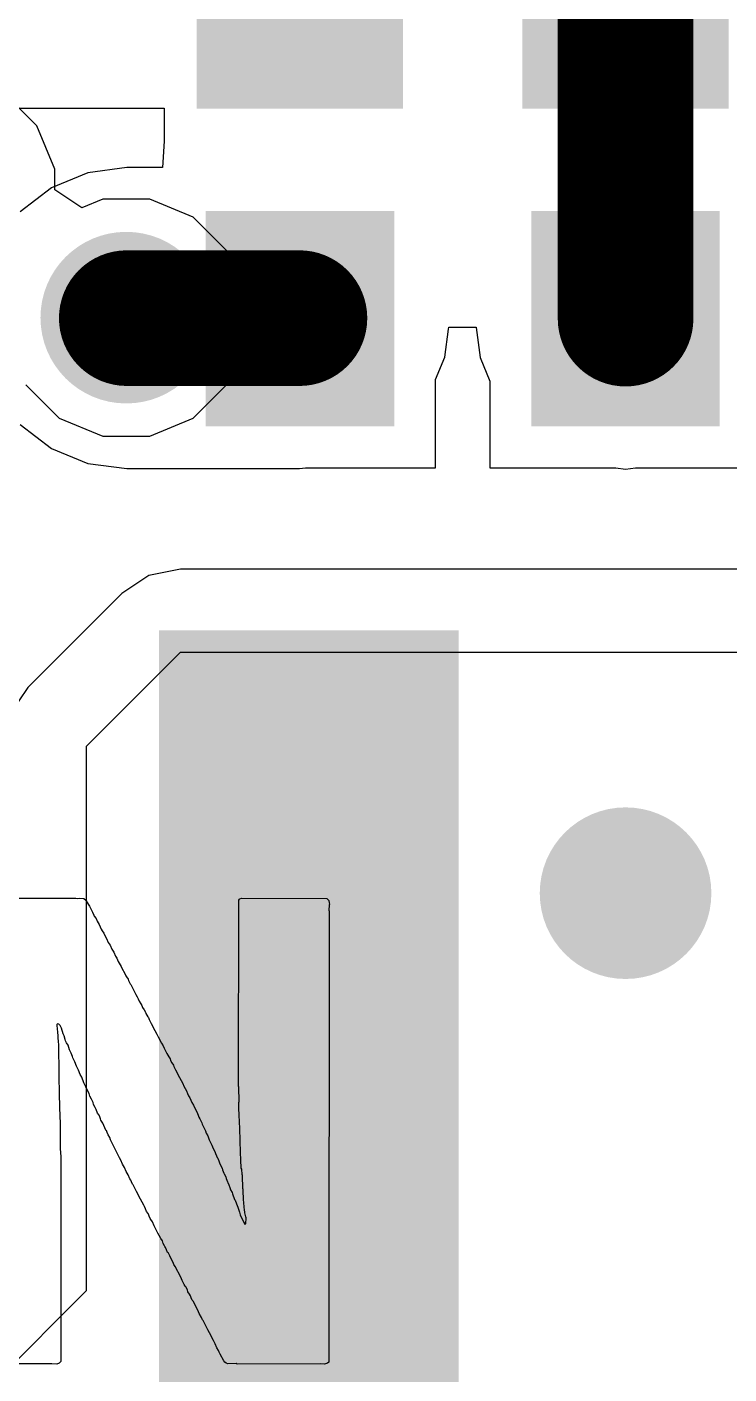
# Model space of a CAD drawing. Header units: millimetres. Extents: x 0 to 172, y 0 to 138.
# Drawn here: x 81.04 to 84.33, y 68.92 to 75.22 of the extents above; entities that cross this region are included whole.
import ezdxf

# ---------------------------------------------------------------- set-up
doc = ezdxf.new("R2010")
doc.units = ezdxf.units.MM
for name, color, linetype in [('BottomLayer', 5, 'Continuous'), ('BottomPaste', 16, 'Continuous'), ('BottomSolder', 6, 'Continuous'), ('TopLayer', 1, 'Continuous'), ('TopOverlay', 2, 'Continuous'), ('TopSolder', 216, 'Continuous'), ('ViaHoleLayer', 16, 'Continuous')]:
    doc.layers.add(name, color=color, linetype=linetype)

# ---------------------------------------------------------------- blocks, each defined once
blk = doc.blocks.new('R___0603_B_161')
at = {"layer": 'BottomLayer'}
for points in [[(-1.143, -0.4445), (-1.143, 0.4445), (-0.381, 0.4445), (-0.381, -0.4445)], [(0.381, -0.4445), (0.381, 0.4445), (1.143, 0.4445), (1.143, -0.4445)]]:
    blk.add_hatch(color=5, dxfattribs=at).paths.add_polyline_path(points)
at = {"layer": 'BottomPaste'}
for points in [[(-1.143, -0.4445), (-1.143, 0.4445), (-0.381, 0.4445), (-0.381, -0.4445)], [(0.381, -0.4445), (0.381, 0.4445), (1.143, 0.4445), (1.143, -0.4445)]]:
    blk.add_hatch(color=16, dxfattribs=at).paths.add_polyline_path(points)
at = {"layer": 'BottomSolder'}
for points in [[(-1.2446, -0.5461), (-1.2446, 0.5461), (-0.2794, 0.5461), (-0.2794, -0.5461)], [(0.2794, -0.5461), (0.2794, 0.5461), (1.2446, 0.5461), (1.2446, -0.5461)]]:
    blk.add_hatch(color=6, dxfattribs=at).paths.add_polyline_path(points)
blk = doc.blocks.new('C___2220_B_333')
at = {"layer": 'BottomLayer'}
blk.add_hatch(color=5, dxfattribs=at).paths.add_polyline_path([(2, 2.6), (3.2, 2.6), (3.2, -2.6), (2, -2.6)])
at = {"layer": 'BottomPaste'}
blk.add_hatch(color=16, dxfattribs=at).paths.add_polyline_path([(2, 2.6), (3.2, 2.6), (3.2, -2.6), (2, -2.6)])
at = {"layer": 'BottomSolder'}
blk.add_hatch(color=6, dxfattribs=at).paths.add_polyline_path([(1.8984, 2.7016), (3.3016, 2.7016), (3.3016, -2.7016), (1.8984, -2.7016)])
blk = doc.blocks.new('C___0603_B_334')
at = {"layer": 'BottomLayer'}
for points in [[(-1.143, -0.4445), (-1.143, 0.4445), (-0.381, 0.4445), (-0.381, -0.4445)], [(0.381, -0.4445), (0.381, 0.4445), (1.143, 0.4445), (1.143, -0.4445)]]:
    blk.add_hatch(color=5, dxfattribs=at).paths.add_polyline_path(points)
at = {"layer": 'BottomPaste'}
for points in [[(-1.143, -0.4445), (-1.143, 0.4445), (-0.381, 0.4445), (-0.381, -0.4445)], [(0.381, -0.4445), (0.381, 0.4445), (1.143, 0.4445), (1.143, -0.4445)]]:
    blk.add_hatch(color=16, dxfattribs=at).paths.add_polyline_path(points)
at = {"layer": 'BottomSolder'}
for points in [[(-1.203, -0.5045), (-1.203, 0.5045), (-0.321, 0.5045), (-0.321, -0.5045)], [(0.321, -0.5045), (0.321, 0.5045), (1.203, 0.5045), (1.203, -0.5045)]]:
    blk.add_hatch(color=6, dxfattribs=at).paths.add_polyline_path(points)

msp = doc.modelspace()

# ---------------------------------------------------------------- hatches: boundary and pattern name
at = {"layer": 'BottomLayer'}
h = msp.add_hatch(color=5, dxfattribs=at)
edge = h.paths.add_edge_path()
edge.add_arc((81.5086, 73.8632), 0.3, 0, 360)
h = msp.add_hatch(color=5, dxfattribs=at)
edge = h.paths.add_edge_path()
edge.add_arc((83.8454, 71.1694), 0.3, 0, 360)
at = {"layer": 'BottomSolder'}
h = msp.add_hatch(color=6, dxfattribs=at)
edge = h.paths.add_edge_path()
edge.add_arc((81.5086, 73.8632), 0.4016, 0, 360)
h = msp.add_hatch(color=6, dxfattribs=at)
edge = h.paths.add_edge_path()
edge.add_arc((83.8454, 71.1694), 0.4016, 0, 360)
at = {"layer": 'TopLayer'}
h = msp.add_hatch(color=1, dxfattribs=at)
edge = h.paths.add_edge_path()
edge.add_arc((81.5086, 73.8632), 0.3, 0, 360)
h = msp.add_hatch(color=1, dxfattribs=at)
edge = h.paths.add_edge_path()
edge.add_arc((83.8454, 71.1694), 0.3, 0, 360)
at = {"layer": 'TopSolder'}
h = msp.add_hatch(color=216, dxfattribs=at)
edge = h.paths.add_edge_path()
edge.add_arc((81.5086, 73.8632), 0.4016, 0, 360)
h = msp.add_hatch(color=216, dxfattribs=at)
edge = h.paths.add_edge_path()
edge.add_arc((83.8454, 71.1694), 0.4016, 0, 360)
at = {"layer": 'ViaHoleLayer'}
h = msp.add_hatch(color=16, dxfattribs=at)
edge = h.paths.add_edge_path()
edge.add_arc((81.5086, 73.8632), 0.15, 0, 360)
h = msp.add_hatch(color=16, dxfattribs=at)
edge = h.paths.add_edge_path()
edge.add_arc((83.8454, 71.1694), 0.15, 0, 360)

# ---------------------------------------------------------------- linework, layer by layer
at = {"layer": 'BottomLayer'}
for p, q in [((79.6829, 74.8438), (81.6864, 74.8438)), ((81.6864, 74.8438), (81.6864, 74.6924)), ((81.6864, 74.6891), (81.6784, 74.5654)), ((81.6864, 74.6924), (81.6864, 74.6891)), ((81.3286, 74.5414), (81.1586, 74.471)), ((81.5109, 74.5654), (81.3286, 74.5414)), ((81.6784, 74.5654), (81.5109, 74.5654)), ((81.1586, 74.471), (81.0127, 74.3591)), ((82.9996, 73.6786), (83.0169, 73.81)), ((83.0169, 73.81), (83.0181, 73.8185)), ((83.0181, 73.8185), (83.1461, 73.8185)), ((83.1461, 73.8185), (83.1464, 73.8164)), ((83.1464, 73.8164), (83.1649, 73.6763)), ((82.9564, 73.5742), (82.9996, 73.6786)), ((83.1649, 73.6763), (83.2104, 73.5664)), ((82.9564, 73.1601), (82.9564, 73.5742)), ((83.2104, 73.5664), (83.2104, 73.1601)), ((81.0127, 73.3627), (81.1586, 73.2508)), ((81.1586, 73.2508), (81.3286, 73.1804)), ((81.3286, 73.1804), (81.5109, 73.1564)), ((81.5109, 73.1564), (82.3191, 73.1564)), ((82.3191, 73.1564), (82.3474, 73.1601)), ((82.3474, 73.1601), (82.9564, 73.1601)), ((83.2104, 73.1601), (83.7996, 73.1601)), ((83.7996, 73.1601), (83.8454, 73.1541)), ((83.8454, 73.1541), (83.8912, 73.1601)), ((83.8912, 73.1601), (84.4804, 73.1601)), ((81.6143, 72.6565), (81.4883, 72.5723)), ((81.763, 72.6861), (81.6143, 72.6565)), ((84.4458, 72.6861), (81.763, 72.6861)), ((81.4883, 72.5723), (81.0485, 72.1325)), ((81.3232, 71.8578), (81.763, 72.2976)), ((81.763, 72.2976), (84.4458, 72.2976)), ((81.0485, 72.1325), (80.9643, 72.0065)), ((81.3232, 69.309), (81.3232, 71.8578)), ((80.518, 68.5038), (81.3232, 69.309))]:
    msp.add_line(p, q, dxfattribs=at)
for points, const_width in [([(83.8454, 73.8586), (83.8454, 75.3876)], 0.635), ([(81.5109, 73.8609), (82.3191, 73.8609)], 0.635), ([(81.5086, 73.8632), (81.5109, 73.8609)], 0.508), ([(82.3191, 73.8609), (82.3214, 73.8586)], 0.508)]:
    msp.add_lwpolyline(points, dxfattribs=dict(at, const_width=const_width))
for points, const_width in [([(83.6867, 75.3876, 1), (84.0041, 75.3876, 1)], 0.3175), ([(81.3522, 73.8609, 1), (81.6697, 73.8609, 1)], 0.3175), ([(82.1603, 73.8609, 1), (82.4778, 73.8609, 1)], 0.3175), ([(83.6867, 73.8586, 1), (84.0041, 73.8586, 1)], 0.3175), ([(81.3816, 73.8632, 1), (81.6356, 73.8632, 1)], 0.254), ([(81.3839, 73.8609, 1), (81.6379, 73.8609, 1)], 0.254), ([(82.1921, 73.8609, 1), (82.4461, 73.8609, 1)], 0.254), ([(82.1944, 73.8586, 1), (82.4484, 73.8586, 1)], 0.254)]:
    msp.add_lwpolyline(points, format="xyb", close=True, dxfattribs=dict(at, const_width=const_width))
at = {"layer": 'TopLayer'}
for p, q in [((81.0893, 74.7612), (80.9334, 74.9171)), ((81.1736, 74.5576), (81.0893, 74.7612)), ((81.1736, 74.4615), (81.1736, 74.5576)), ((81.3006, 74.3767), (81.1736, 74.4615)), ((81.3984, 74.4172), (81.3006, 74.3767)), ((81.6188, 74.4172), (81.3984, 74.4172)), ((81.8224, 74.3329), (81.6188, 74.4172)), ((81.9783, 74.177), (81.8224, 74.3329)), ((82.0626, 73.9734), (81.9783, 74.177)), ((82.0626, 73.753), (82.0626, 73.9734)), ((81.9783, 73.5494), (82.0626, 73.753)), ((81.0389, 73.5494), (81.1948, 73.3935)), ((81.8224, 73.3935), (81.9783, 73.5494)), ((81.1948, 73.3935), (81.3984, 73.3092)), ((81.6188, 73.3092), (81.8224, 73.3935)), ((81.3984, 73.3092), (81.6188, 73.3092))]:
    msp.add_line(p, q, dxfattribs=at)
at = {"layer": 'TopOverlay'}
for p, q in [((80.8376, 71.1457), (81.2733, 71.1466)), ((81.2733, 71.1466), (81.2784, 71.1449)), ((81.2784, 71.1449), (81.2903, 71.1466)), ((81.2903, 71.1466), (81.3107, 71.1449)), ((81.3107, 71.1449), (81.32, 71.1372)), ((81.32, 71.1372), (81.3302, 71.1185)), ((82.0334, 70.2659), (82.0351, 71.1372)), ((82.0351, 71.1372), (82.0385, 71.1406)), ((82.0385, 71.1406), (82.0394, 71.1432)), ((82.0394, 71.1432), (82.0479, 71.1466)), ((82.0479, 71.1466), (82.447, 71.1449)), ((82.447, 71.1449), (82.4564, 71.1355)), ((82.4564, 71.1355), (82.4581, 71.1236)), ((81.3302, 71.1185), (81.337, 71.1083)), ((81.337, 71.1083), (81.3404, 71.0999)), ((81.3404, 71.0999), (81.3506, 71.0812)), ((81.3506, 71.0812), (81.3574, 71.0659)), ((81.3574, 71.0659), (81.3591, 71.0625)), ((81.3591, 71.0625), (81.3676, 71.0506)), ((82.4581, 71.1134), (82.4564, 71.0897)), ((82.4564, 71.0897), (82.4581, 71.0846)), ((82.4581, 71.0846), (82.4564, 68.975)), ((82.4581, 71.1236), (82.4598, 71.1185)), ((82.4598, 71.1185), (82.4581, 71.1134)), ((81.3676, 71.0506), (81.3727, 71.0387)), ((81.3727, 71.0387), (81.3812, 71.0234)), ((81.3812, 71.0234), (81.3914, 71.0013)), ((81.3914, 71.0013), (81.3965, 70.9928)), ((81.3965, 70.9928), (81.4033, 70.9826)), ((81.4033, 70.9826), (81.4075, 70.9716)), ((81.4075, 70.9716), (81.416, 70.958)), ((81.416, 70.958), (81.4245, 70.9393)), ((81.4245, 70.9393), (81.433, 70.9258)), ((81.433, 70.9258), (81.4415, 70.9071)), ((81.4415, 70.9071), (81.45, 70.8935)), ((81.45, 70.8935), (81.4585, 70.8748)), ((81.4585, 70.8748), (81.4652, 70.8646)), ((81.4652, 70.8646), (81.4712, 70.8502)), ((81.4712, 70.8502), (81.4848, 70.8264)), ((81.4848, 70.8264), (81.4882, 70.8179)), ((81.4882, 70.8179), (81.5018, 70.7941)), ((81.5018, 70.7941), (81.506, 70.7831)), ((81.506, 70.7831), (81.5103, 70.7771)), ((81.5103, 70.7771), (81.5171, 70.7669)), ((81.5171, 70.7669), (81.5188, 70.7601)), ((81.5188, 70.7601), (81.5272, 70.7449)), ((81.5272, 70.7449), (81.5306, 70.7415)), ((81.5306, 70.7415), (81.5357, 70.7296)), ((81.5357, 70.7296), (81.5442, 70.7143)), ((81.5442, 70.7143), (81.5527, 70.6956)), ((81.5527, 70.6956), (81.5595, 70.6837)), ((81.5595, 70.6837), (81.5646, 70.6752)), ((81.5646, 70.6752), (81.5697, 70.6633)), ((81.5697, 70.6633), (81.5765, 70.6514)), ((81.5765, 70.6514), (81.5816, 70.6429)), ((81.5816, 70.6429), (81.585, 70.6344)), ((81.585, 70.6344), (81.5918, 70.6226)), ((81.5918, 70.6226), (81.5986, 70.6124)), ((81.1867, 70.5572), (81.1841, 70.5546)), ((81.1935, 70.5555), (81.1867, 70.5572)), ((81.5986, 70.6124), (81.6003, 70.6056)), ((81.6003, 70.6056), (81.6088, 70.5903)), ((81.6088, 70.5903), (81.6122, 70.5869)), ((81.6122, 70.5869), (81.6156, 70.5784)), ((81.6156, 70.5784), (81.6258, 70.5597)), ((81.6258, 70.5597), (81.6427, 70.5274)), ((81.1841, 70.5546), (81.1858, 70.5291)), ((81.1858, 70.5291), (81.1875, 70.524)), ((81.1875, 70.524), (81.1892, 70.4697)), ((81.1994, 70.5495), (81.1935, 70.5555)), ((81.2062, 70.5376), (81.1994, 70.5495)), ((81.213, 70.5105), (81.2062, 70.5376)), ((81.2173, 70.5011), (81.213, 70.5105)), ((81.2232, 70.485), (81.2173, 70.5011)), ((81.6427, 70.5274), (81.6512, 70.5088)), ((81.6512, 70.5088), (81.658, 70.4969)), ((81.658, 70.4969), (81.6733, 70.468)), ((81.1892, 70.4697), (81.1909, 70.4646)), ((81.1909, 70.4646), (81.1935, 70.3177)), ((81.2249, 70.4782), (81.2232, 70.485)), ((81.2291, 70.4688), (81.2249, 70.4782)), ((81.2359, 70.4586), (81.2291, 70.4688)), ((81.2402, 70.4476), (81.2359, 70.4586)), ((81.2436, 70.4357), (81.2402, 70.4476)), ((81.2512, 70.4213), (81.2436, 70.4357)), ((81.6733, 70.468), (81.6818, 70.4544)), ((81.6818, 70.4544), (81.6861, 70.4434)), ((81.6861, 70.4434), (81.6988, 70.4187)), ((81.2572, 70.4051), (81.2512, 70.4213)), ((81.2589, 70.3983), (81.2572, 70.4051)), ((81.2682, 70.3805), (81.2589, 70.3983)), ((81.2759, 70.3593), (81.2682, 70.3805)), ((81.6988, 70.4187), (81.7073, 70.4034)), ((81.7073, 70.4034), (81.7141, 70.3933)), ((81.7141, 70.3933), (81.7158, 70.3865)), ((81.7158, 70.3865), (81.7226, 70.3746)), ((81.7226, 70.3746), (81.7294, 70.3644)), ((81.1935, 70.3177), (81.1952, 70.2276)), ((81.2852, 70.3414), (81.2759, 70.3593)), ((81.2928, 70.3202), (81.2852, 70.3414)), ((81.3005, 70.3075), (81.2928, 70.3202)), ((81.3098, 70.2811), (81.3005, 70.3075)), ((81.7294, 70.3644), (81.7311, 70.3576)), ((81.7311, 70.3576), (81.7396, 70.3423)), ((81.7396, 70.3423), (81.7582, 70.3066)), ((81.7582, 70.3066), (81.7735, 70.2778)), ((81.3166, 70.2693), (81.3098, 70.2811)), ((81.3192, 70.2633), (81.3166, 70.2693)), ((81.3234, 70.2523), (81.3192, 70.2633)), ((81.3345, 70.231), (81.3234, 70.2523)), ((81.7735, 70.2778), (81.7786, 70.2659)), ((81.7786, 70.2659), (81.7905, 70.2438)), ((81.7905, 70.2438), (81.7956, 70.2319)), ((82.0351, 70.2608), (82.0334, 70.2659)), ((82.0368, 70.1945), (82.0351, 70.2608)), ((81.1952, 70.2276), (81.1969, 70.1189)), ((81.3387, 70.22), (81.3345, 70.231)), ((81.3455, 70.2047), (81.3387, 70.22)), ((81.3531, 70.1903), (81.3455, 70.2047)), ((81.3557, 70.1809), (81.3531, 70.1903)), ((81.3625, 70.1656), (81.3557, 70.1809)), ((81.7956, 70.2319), (81.7999, 70.2209)), ((81.7999, 70.2209), (81.8067, 70.2107)), ((81.8067, 70.2107), (81.8109, 70.2013)), ((81.8109, 70.2013), (81.8152, 70.1903)), ((81.8152, 70.1903), (81.8236, 70.1767)), ((82.0351, 70.1894), (82.0368, 70.1945)), ((82.036, 70.1631), (82.0351, 70.1894)), ((81.1969, 70.1189), (81.1986, 70.0986)), ((81.3684, 70.1563), (81.3625, 70.1656)), ((81.3744, 70.1402), (81.3684, 70.1563)), ((81.3812, 70.13), (81.3744, 70.1402)), ((81.3829, 70.1266), (81.3812, 70.13)), ((81.3863, 70.1181), (81.3829, 70.1266)), ((81.388, 70.113), (81.3863, 70.1181)), ((81.8236, 70.1767), (81.8304, 70.1597)), ((81.8304, 70.1597), (81.8381, 70.1453)), ((81.8381, 70.1453), (81.8449, 70.13)), ((81.8449, 70.13), (81.8483, 70.1215)), ((81.8483, 70.1215), (81.8534, 70.113)), ((82.0377, 70.1308), (82.036, 70.1631)), ((82.0394, 70.068), (82.0377, 70.1308)), ((81.1986, 70.0986), (81.1994, 70.0128)), ((81.3897, 70.1062), (81.388, 70.113)), ((81.3982, 70.0926), (81.3897, 70.1062)), ((81.3999, 70.0892), (81.3982, 70.0926)), ((81.4117, 70.0637), (81.3999, 70.0892)), ((81.4134, 70.0603), (81.4117, 70.0637)), ((81.416, 70.0578), (81.4134, 70.0603)), ((81.4194, 70.0493), (81.416, 70.0578)), ((81.8534, 70.113), (81.8619, 70.0943)), ((81.8619, 70.0943), (81.8636, 70.0875)), ((81.8636, 70.0875), (81.8687, 70.079)), ((81.8687, 70.079), (81.8788, 70.0569)), ((81.8788, 70.0569), (81.8831, 70.0459)), ((82.0428, 69.9559), (82.0394, 70.068)), ((81.1994, 70.0111), (81.1986, 69.9746)), ((81.1994, 70.0128), (81.1994, 70.0111)), ((81.4236, 70.0383), (81.4194, 70.0493)), ((81.4313, 70.0255), (81.4236, 70.0383)), ((81.4355, 70.0145), (81.4313, 70.0255)), ((81.444, 69.9958), (81.4355, 70.0145)), ((81.4508, 69.9839), (81.444, 69.9958)), ((81.8831, 70.0459), (81.8907, 70.0332)), ((81.8907, 70.0332), (81.8941, 70.0247)), ((81.8941, 70.0247), (81.8967, 70.0153)), ((81.8967, 70.0153), (81.9094, 69.9907)), ((81.9094, 69.9907), (81.9154, 69.9746)), ((81.1986, 69.9746), (81.202, 69.9355)), ((81.202, 69.9355), (81.2028, 68.9767)), ((81.4593, 69.9652), (81.4508, 69.9839)), ((81.4678, 69.9499), (81.4593, 69.9652)), ((81.4763, 69.9312), (81.4678, 69.9499)), ((81.4831, 69.9194), (81.4763, 69.9312)), ((81.9154, 69.9746), (81.923, 69.9601)), ((81.923, 69.9601), (81.9264, 69.9516)), ((81.9264, 69.9516), (81.9307, 69.9406)), ((81.9307, 69.9406), (81.934, 69.9321)), ((81.934, 69.9321), (81.9366, 69.9295)), ((81.9366, 69.9295), (81.9434, 69.9126)), ((82.0445, 69.9219), (82.0428, 69.9559)), ((81.4916, 69.9007), (81.4831, 69.9194)), ((81.5001, 69.8854), (81.4916, 69.9007)), ((81.5086, 69.8667), (81.5001, 69.8854)), ((81.5171, 69.8514), (81.5086, 69.8667)), ((81.9434, 69.9126), (81.9459, 69.9032)), ((81.9459, 69.9032), (81.957, 69.882)), ((81.957, 69.882), (81.9587, 69.8752)), ((81.9587, 69.8752), (81.9646, 69.8591)), ((82.047, 69.882), (82.0445, 69.9219)), ((82.0487, 69.8769), (82.047, 69.882)), ((82.0504, 69.8531), (82.0487, 69.8769)), ((81.5255, 69.8327), (81.5171, 69.8514)), ((81.5298, 69.8268), (81.5255, 69.8327)), ((81.5332, 69.8183), (81.5298, 69.8268)), ((81.5374, 69.8073), (81.5332, 69.8183)), ((81.5408, 69.8039), (81.5374, 69.8073)), ((81.551, 69.7852), (81.5408, 69.8039)), ((81.9646, 69.8591), (81.9672, 69.8565)), ((81.9672, 69.8565), (81.974, 69.8412)), ((81.974, 69.8412), (81.9757, 69.8344)), ((81.9757, 69.8344), (81.9816, 69.8183)), ((81.9816, 69.8183), (81.9842, 69.8157)), ((81.9842, 69.8157), (81.9893, 69.8039)), ((81.9893, 69.8039), (81.9927, 69.792)), ((82.0521, 69.848), (82.0504, 69.8531)), ((82.0538, 69.7869), (82.0521, 69.848)), ((81.5561, 69.7733), (81.551, 69.7852)), ((81.5748, 69.7376), (81.5561, 69.7733)), ((81.5901, 69.7087), (81.5748, 69.7376)), ((81.9927, 69.792), (81.9969, 69.7809)), ((81.9969, 69.7809), (82.0045, 69.7682)), ((82.0045, 69.7682), (82.0062, 69.7614)), ((82.0062, 69.7614), (82.0156, 69.7351)), ((82.0555, 69.7818), (82.0538, 69.7869)), ((82.0572, 69.7308), (82.0555, 69.7818)), ((81.5918, 69.7053), (81.5901, 69.7087)), ((81.5943, 69.7028), (81.5918, 69.7053)), ((81.5986, 69.6918), (81.5943, 69.7028)), ((81.6037, 69.6799), (81.5986, 69.6918)), ((81.6105, 69.6697), (81.6037, 69.6799)), ((82.0156, 69.7351), (82.0181, 69.7325)), ((82.0181, 69.7325), (82.0249, 69.7155)), ((82.0249, 69.7155), (82.0309, 69.6994)), ((82.0309, 69.6994), (82.0343, 69.6909)), ((82.0343, 69.6909), (82.0385, 69.6765)), ((82.0385, 69.6765), (82.0419, 69.6646)), ((82.0589, 69.724), (82.0572, 69.7308)), ((82.0606, 69.6968), (82.0589, 69.724)), ((82.0623, 69.6901), (82.0606, 69.6968)), ((82.064, 69.6731), (82.0623, 69.6901)), ((81.6122, 69.6663), (81.6105, 69.6697)), ((81.6156, 69.6578), (81.6122, 69.6663)), ((81.6207, 69.6459), (81.6156, 69.6578)), ((81.6241, 69.6425), (81.6207, 69.6459)), ((81.6309, 69.6306), (81.6241, 69.6425)), ((81.6394, 69.6119), (81.6309, 69.6306)), ((81.6461, 69.6), (81.6394, 69.6119)), ((82.0419, 69.6646), (82.0462, 69.6535)), ((82.0462, 69.6535), (82.0563, 69.6365)), ((82.0563, 69.6365), (82.0589, 69.6272)), ((82.0589, 69.6272), (82.0631, 69.6196)), ((82.0631, 69.6196), (82.0682, 69.6213)), ((82.0657, 69.6663), (82.064, 69.6731)), ((82.0674, 69.6544), (82.0657, 69.6663)), ((82.0691, 69.6493), (82.0674, 69.6544)), ((82.0682, 69.6213), (82.0691, 69.6493)), ((81.6563, 69.5779), (81.6461, 69.6)), ((81.6682, 69.5559), (81.6563, 69.5779)), ((81.6699, 69.5525), (81.6682, 69.5559)), ((81.6776, 69.5414), (81.6699, 69.5525)), ((81.6818, 69.5304), (81.6776, 69.5414)), ((81.6869, 69.5185), (81.6818, 69.5304)), ((81.6886, 69.5151), (81.6869, 69.5185)), ((81.6929, 69.5109), (81.6886, 69.5151)), ((81.6971, 69.4998), (81.6929, 69.5109)), ((81.7022, 69.4879), (81.6971, 69.4998)), ((81.7056, 69.4845), (81.7022, 69.4879)), ((81.7124, 69.4726), (81.7056, 69.4845)), ((81.72, 69.4548), (81.7124, 69.4726)), ((81.7285, 69.4412), (81.72, 69.4548)), ((81.7311, 69.4319), (81.7285, 69.4412)), ((81.7379, 69.4217), (81.7311, 69.4319)), ((81.7633, 69.3724), (81.7379, 69.4217)), ((81.7701, 69.3571), (81.7633, 69.3724)), ((81.7803, 69.3385), (81.7701, 69.3571)), ((81.7837, 69.33), (81.7803, 69.3385)), ((81.7871, 69.3266), (81.7837, 69.33)), ((81.7948, 69.3121), (81.7871, 69.3266)), ((81.7973, 69.3028), (81.7948, 69.3121)), ((81.8041, 69.2926), (81.7973, 69.3028)), ((81.8092, 69.2841), (81.8041, 69.2926)), ((81.8126, 69.2756), (81.8092, 69.2841)), ((81.8177, 69.2637), (81.8126, 69.2756)), ((81.8211, 69.2603), (81.8177, 69.2637)), ((81.8432, 69.2179), (81.8211, 69.2603)), ((81.85, 69.2026), (81.8432, 69.2179)), ((81.8602, 69.1839), (81.85, 69.2026)), ((81.8653, 69.172), (81.8602, 69.1839)), ((81.8687, 69.1686), (81.8653, 69.172)), ((81.8754, 69.1567), (81.8687, 69.1686)), ((81.8839, 69.138), (81.8754, 69.1567)), ((81.8907, 69.1261), (81.8839, 69.138)), ((81.8975, 69.1108), (81.8907, 69.1261)), ((81.9162, 69.0752), (81.8975, 69.1108)), ((81.9247, 69.0599), (81.9162, 69.0752)), ((81.9332, 69.0412), (81.9247, 69.0599)), ((81.94, 69.0293), (81.9332, 69.0412)), ((81.9434, 69.0208), (81.94, 69.0293)), ((81.9485, 69.0123), (81.9434, 69.0208)), ((81.9655, 68.9801), (81.9485, 69.0123)), ((81.1604, 68.9665), (80.8708, 68.9656)), ((81.1833, 68.9656), (81.1604, 68.9665)), ((81.1952, 68.969), (81.1833, 68.9656)), ((81.2028, 68.9767), (81.1952, 68.969)), ((81.9697, 68.9741), (81.9655, 68.9801)), ((81.9757, 68.9699), (81.9697, 68.9741)), ((81.9842, 68.9665), (81.9757, 68.9699)), ((82.0224, 68.9673), (81.9842, 68.9665)), ((82.0275, 68.9656), (82.0224, 68.9673)), ((82.4156, 68.9665), (82.0275, 68.9656)), ((82.4368, 68.9656), (82.4156, 68.9665)), ((82.4504, 68.969), (82.4368, 68.9656)), ((82.4564, 68.975), (82.4504, 68.969))]:
    msp.add_line(p, q, dxfattribs=at)

# ---------------------------------------------------------------- block references
msp.add_blockref('R___0603_B_161', (83.0834, 75.3876))
at = {"rotation": 180}
for name, p in [('C___0603_B_334', (83.0834, 73.8586)), ('C___2220_B_333', (84.963, 69.6976))]:
    msp.add_blockref(name, p, dxfattribs=at)

doc.saveas('drawing.dxf')
